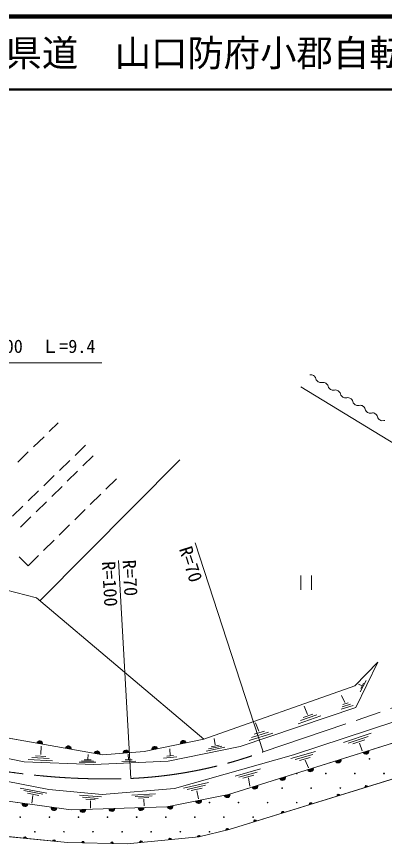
# Model space of a CAD drawing. Units: millimetres, scale not verified. Extents: x 40000 to 680000, y 20000 to 380000.
# Drawn here: x 221498 to 272052, y 265715 to 380000 of the extents above; entities that cross this region are included whole.
import ezdxf
from ezdxf.enums import TextEntityAlignment as Align

# ---------------------------------------------------------------- set-up
doc = ezdxf.new("R2010")
doc.units = ezdxf.units.MM
doc.header["$LTSCALE"] = 1000
doc.linetypes.add('CHAIN', pattern=[18.5, 12, -1.5, 3.5, -1.5])
for name, color, linetype, lineweight in [('M-BGD', 7, 'Continuous', 13), ('M-BMK', 2, 'CHAIN', 13), ('M-BMK-SRVR', 3, 'Continuous', 13), ('M-STR-HTXT', 7, 'Continuous', 13), ('M-TTL', 2, 'Continuous', 140), ('M-TTL-LINE', 7, 'Continuous', 50)]:
    doc.layers.add(name, color=color, linetype=linetype, lineweight=lineweight)
doc.layers.add('M-TTL-TXT', color=7, linetype='Continuous')
doc.styles.add('ＭＳ ゴシック', font='')
doc.styles.get('ＭＳ ゴシック').set_extended_font_data('MS Gothic')

msp = doc.modelspace()

# ---------------------------------------------------------------- linework, layer by layer
at = {"layer": 'M-BGD'}
for p, q in [((261794, 330776), (261954, 330797)), ((261954, 330797), (262090, 330781)), ((262090, 330781), (262212, 330741)), ((262212, 330741), (262323, 330684)), ((262323, 330684), (262424, 330610)), ((262424, 330610), (262513, 330519)), ((262513, 330519), (262589, 330404)), ((262589, 330404), (262642, 330252)), ((260590, 329141), (294675, 308355)), ((262642, 330252), (262694, 330100)), ((262694, 330100), (262770, 329986)), ((262770, 329986), (262859, 329894)), ((262859, 329894), (262960, 329820)), ((262960, 329820), (263071, 329763)), ((263071, 329763), (263193, 329724)), ((263193, 329724), (263489, 329728)), ((263489, 329728), (263648, 329749)), ((263648, 329749), (263784, 329732)), ((263784, 329732), (263907, 329693)), ((263907, 329693), (264018, 329636)), ((264018, 329636), (264118, 329562)), ((264118, 329562), (264208, 329470)), ((264208, 329470), (264284, 329356)), ((264284, 329356), (264336, 329204)), ((264336, 329204), (264388, 329052)), ((264388, 329052), (264464, 328937)), ((264464, 328937), (264554, 328846)), ((264554, 328846), (264654, 328772)), ((264654, 328772), (264766, 328715)), ((264766, 328715), (264888, 328675)), ((264888, 328675), (265183, 328680)), ((265183, 328680), (265343, 328701)), ((265343, 328701), (265479, 328684)), ((265479, 328684), (265601, 328645)), ((265601, 328645), (265712, 328588)), ((265712, 328588), (265813, 328514)), ((265813, 328514), (265903, 328422)), ((265903, 328422), (265978, 328308)), ((265978, 328308), (266031, 328156)), ((266031, 328156), (266083, 328004)), ((266083, 328004), (266159, 327889)), ((266159, 327889), (266248, 327797)), ((266248, 327797), (266349, 327724)), ((266349, 327724), (266460, 327666)), ((266460, 327666), (266582, 327627)), ((266582, 327627), (266878, 327632)), ((266878, 327632), (267037, 327653)), ((267037, 327653), (267173, 327636)), ((267173, 327636), (267296, 327597)), ((267296, 327597), (267407, 327540)), ((267407, 327540), (267507, 327466)), ((267507, 327466), (267597, 327374)), ((267597, 327374), (267673, 327259)), ((267673, 327259), (267725, 327107)), ((267725, 327107), (267778, 326955)), ((267778, 326955), (267853, 326841)), ((267853, 326841), (267943, 326749)), ((267943, 326749), (268044, 326675)), ((268044, 326675), (268155, 326618)), ((268155, 326618), (268277, 326579)), ((268277, 326579), (268572, 326583)), ((268572, 326583), (268732, 326604)), ((268732, 326604), (268868, 326588)), ((268868, 326588), (268990, 326549)), ((268990, 326549), (269101, 326491)), ((269101, 326491), (269202, 326417)), ((269202, 326417), (269292, 326326)), ((269292, 326326), (269367, 326211)), ((269367, 326211), (269420, 326059)), ((269420, 326059), (269472, 325907)), ((269472, 325907), (269548, 325793)), ((269548, 325793), (269637, 325701)), ((269637, 325701), (269738, 325627)), ((269738, 325627), (269849, 325570)), ((269849, 325570), (269971, 325531)), ((269971, 325531), (270267, 325535)), ((270267, 325535), (270426, 325556)), ((270426, 325556), (270563, 325540)), ((270563, 325540), (270685, 325500)), ((270685, 325500), (270796, 325443)), ((270796, 325443), (270897, 325369)), ((270897, 325369), (270986, 325277)), ((270986, 325277), (271062, 325163)), ((271062, 325163), (271114, 325011)), ((271114, 325011), (271167, 324859)), ((271167, 324859), (271242, 324745)), ((271242, 324745), (271332, 324653)), ((271332, 324653), (271433, 324579)), ((271433, 324579), (271544, 324522)), ((225979, 322977), (227208, 324168)), ((271544, 324522), (271666, 324483)), ((271666, 324483), (271962, 324487)), ((271962, 324487), (272121, 324508)), ((223824, 320890), (225261, 322281)), ((221670, 318802), (223106, 320194)), ((230987, 321109), (229548, 319715)), ((224692, 299741), (243955, 319087)), ((228830, 319019), (227393, 317627)), ((230592, 318261), (232008, 319655)), ((226675, 316931), (225239, 315540)), ((228454, 316157), (229880, 317560)), ((226316, 314053), (227741, 315456)), ((235205, 316490), (233768, 315076)), ((224520, 314844), (223084, 313452)), ((233055, 314375), (231629, 312972)), ((224177, 311949), (225603, 313352)), ((222366, 312756), (220929, 311365)), ((230917, 312271), (229491, 310868)), ((222039, 309845), (223465, 311247)), ((228778, 310167), (227353, 308764)), ((226640, 308062), (225214, 306660)), ((223064, 304544), (221838, 305791)), ((224501, 305958), (223064, 304544)), ((260545, 303231), (260545, 301231)), ((262045, 303231), (262045, 301231)), ((268997, 288055), (268479, 288269)), ((269528, 288765), (268725, 287238)), ((269198, 288437), (268796, 287673)), ((266635, 285742), (266180, 286706)), ((261473, 284130), (261045, 285255)), ((267751, 285364), (266126, 284833)), ((267405, 285530), (266244, 285150)), ((267059, 285695), (266363, 285467)), ((250622, 273118), (286316, 284298)), ((263322, 283927), (260196, 282833)), ((262768, 284052), (260536, 283270)), ((262214, 284177), (260875, 283708)), ((210203, 282677), (221701, 280615)), ((254789, 281812), (254347, 282978)), ((256724, 281551), (253443, 280520)), ((256145, 281695), (253801, 280958)), ((255566, 281839), (254159, 281397)), ((266430, 280279), (270253, 281539)), ((221701, 280615), (233355, 278561)), ((239026, 279008), (247220, 280727)), ((248770, 279928), (248676, 280812)), ((267077, 280190), (269809, 281090)), ((267725, 280101), (269364, 280641)), ((268612, 280192), (269019, 279115)), ((224824, 278596), (224891, 279748)), ((233355, 278561), (239026, 279008)), ((242597, 278423), (242573, 279376)), ((250114, 279604), (247551, 279073)), ((249724, 279749), (247893, 279370)), ((249335, 279895), (248236, 279667)), ((259204, 278071), (262580, 279029)), ((226452, 277724), (223107, 277932)), ((225991, 278042), (223602, 278190)), ((225530, 278359), (224096, 278449)), ((232059, 277711), (230436, 277726)), ((231750, 277873), (230776, 277882)), ((231274, 277983), (231336, 278617)), ((237373, 277896), (236409, 277873)), ((236891, 277885), (236843, 278676)), ((243532, 278274), (241674, 278096)), ((243062, 278468), (242133, 278379)), ((250727, 268324), (283029, 278299)), ((259796, 277940), (262207, 278624)), ((260387, 277809), (261834, 278219)), ((261184, 277835), (261621, 276764)), ((232367, 277550), (230096, 277570)), ((237867, 277709), (235938, 277664)), ((251519, 275636), (255009, 276626)), ((252061, 275500), (254554, 276207)), ((252603, 275363), (254099, 275787)), ((244417, 273974), (247897, 274776)), ((244963, 273813), (247449, 274386)), ((253380, 275390), (253554, 274278)), ((222005, 274007), (225641, 273299)), ((222490, 273647), (225087, 273141)), ((222975, 273287), (224533, 272983)), ((237317, 273036), (240589, 273213)), ((245509, 273652), (247001, 273995)), ((246288, 273640), (246484, 272537)), ((216240, 272739), (229010, 270997)), ((223731, 272962), (223592, 271926)), ((230134, 273026), (233155, 272807)), ((230570, 272741), (232728, 272585)), ((231006, 272456), (232301, 272363)), ((231657, 272241), (231675, 271227)), ((237796, 272826), (240132, 272952)), ((238274, 272616), (239676, 272691)), ((238983, 272497), (239027, 271554)), ((242160, 271422), (250622, 273118)), ((229010, 270997), (242160, 271422)), ((216734, 267680), (228507, 266518)), ((246557, 267288), (250727, 268324)), ((228507, 266518), (236711, 266350)), ((236711, 266350), (246557, 267288))]:
    msp.add_line(p, q, dxfattribs=at)
for points in [[(100046, 321568), (106100, 314597), (113002, 309980), (122245, 304287), (130550, 300202), (149497, 293752), (173113, 287196), (205431, 278137), (210388, 276841), (225905, 273805), (233250, 273135), (243185, 273961), (259539, 278579), (294236, 289986), (318669, 296674), (345620, 302605), (375554, 307772), (433075, 315758), (461096, 319748)], [(98809, 320157), (104711, 313644), (110602, 309354), (119562, 303445), (128791, 298619), (140443, 293781), (169299, 285353), (191960, 278867), (216240, 272739), (229010, 270997), (242160, 271422), (250622, 273118), (286316, 284298), (308703, 291331), (319866, 294602), (332815, 297660), (337816, 298866), (343733, 299826), (363938, 303398), (382714, 306613)], [(95662, 316568), (97875, 314328), (102720, 309483), (107810, 304735), (113637, 300262), (119740, 296765), (128357, 292865), (139699, 289181), (170784, 279955), (189121, 274512), (216734, 267680), (228507, 266518), (236711, 266350), (246557, 267288), (250727, 268324), (283029, 278299), (294102, 281826), (306114, 285644), (318263, 289004), (327329, 291370), (354642, 296824), (360782, 297895), (379826, 300786)], [(196301, 291057), (209021, 305275), (217065, 301956), (224210, 300148), (247220, 280727)]]:
    msp.add_lwpolyline(points, dxfattribs=at)
msp.add_lwpolyline([(271135, 291281), (268114, 285089), (252210, 279720), (242313, 277680), (232110, 277234), (222554, 277591), (208221, 280538), (191610, 285829), (196301, 291057), (194947, 286934), (210203, 282677), (221701, 280615), (233355, 278561), (239026, 279008), (247220, 280727), (267983, 288028)], close=True, dxfattribs=at)
for centre in [(270000, 278000), (260000, 276001), (260000, 276001), (264000, 276001), (264000, 276001), (268000, 276000), (268000, 276000), (272000, 276000), (272000, 276000), (254001, 274000), (258001, 274001), (262000, 274001), (266001, 274000), (248000, 272000), (248000, 272000), (252000, 272001), (252000, 272001), (256001, 272001), (256001, 272001), (260001, 272001), (260001, 272001), (222000, 270000), (226000, 270000), (230001, 270001), (234001, 270001), (238000, 270001), (242001, 270000), (246001, 270000), (250000, 270001), (254000, 270000), (224000, 268000), (224000, 268000), (228000, 268001), (228000, 268001), (232000, 268000), (232000, 268000), (236001, 268001), (236001, 268001), (240000, 268001), (240000, 268001), (244001, 268000), (244001, 268000), (248000, 268001), (248000, 268001)]:
    msp.add_circle(centre, 50, dxfattribs=at)
for centre, radius, start, end in [((224672, 280092), 400, 350.00454, 170.00454), ((224672, 280092), 300, 350.00454, 170.00454), ((224672, 280092), 200, 350.00454, 170.00454), ((224672, 280092), 100, 350.00454, 170.00454), ((244404, 280136), 400, 11.84931, 191.84931), ((244404, 280136), 300, 11.84931, 191.84931), ((244404, 280136), 200, 11.84931, 191.84931), ((244404, 280136), 100, 11.84931, 191.84931), ((228612, 279397), 400, 350.00454, 170.00454), ((228612, 279397), 300, 350.00454, 170.00454), ((228612, 279397), 200, 350.00454, 170.00454), ((228612, 279397), 100, 350.00454, 170.00454), ((232551, 278703), 400, 350.00454, 170.00454), ((232551, 278703), 300, 350.00454, 170.00454), ((232551, 278703), 200, 350.00454, 170.00454), ((236529, 278811), 400, 4.50219, 184.50219), ((236529, 278811), 300, 4.50219, 184.50219), ((236529, 278811), 200, 4.50219, 184.50219), ((236529, 278811), 100, 4.50219, 184.50219), ((240489, 279315), 400, 11.84931, 191.84931), ((240489, 279315), 300, 11.84931, 191.84931), ((240489, 279315), 200, 11.84931, 191.84931), ((240489, 279315), 100, 11.84931, 191.84931), ((269524, 279039), 400, 197.39126, 17.39126), ((269524, 279039), 300, 197.39126, 17.39126), ((269524, 279039), 200, 197.39126, 17.39126), ((269524, 279039), 100, 197.39126, 17.39126), ((232551, 278703), 100, 350.00454, 170.00454), ((265707, 277843), 400, 197.39126, 17.39126), ((265707, 277843), 300, 197.39126, 17.39126), ((265707, 277843), 200, 197.39126, 17.39126), ((265707, 277843), 100, 197.39126, 17.39126), ((261889, 276648), 400, 197.39126, 17.39126), ((261889, 276648), 300, 197.39126, 17.39126), ((261889, 276648), 200, 197.39126, 17.39126), ((261889, 276648), 100, 197.39126, 17.39126), ((258072, 275452), 400, 197.39126, 17.39126), ((258072, 275452), 300, 197.39126, 17.39126), ((258072, 275452), 200, 197.39126, 17.39126), ((258072, 275452), 100, 197.39126, 17.39126), ((254255, 274256), 400, 197.39126, 17.39126), ((254255, 274256), 300, 197.39126, 17.39126), ((254255, 274256), 200, 197.39126, 17.39126), ((254255, 274256), 100, 197.39126, 17.39126), ((269568, 274142), 200, 17.15953, 197.15953), ((250433, 273081), 400, 191.339, 11.339), ((265746, 272962), 200, 17.15953, 197.15953), ((269568, 274142), 100, 17.15953, 197.15953), ((246511, 272294), 400, 191.339, 11.339), ((246511, 272294), 300, 191.339, 11.339), ((246511, 272294), 200, 191.339, 11.339), ((246511, 272294), 100, 191.339, 11.339), ((250433, 273081), 300, 191.339, 11.339), ((250433, 273081), 200, 191.339, 11.339), ((250433, 273081), 100, 191.339, 11.339), ((265746, 272962), 100, 17.15953, 197.15953), ((222663, 271863), 400, 172.23483, 352.23483), ((222663, 271863), 300, 172.23483, 352.23483), ((222663, 271863), 200, 172.23483, 352.23483), ((222663, 271863), 100, 172.23483, 352.23483), ((226626, 271323), 400, 172.23483, 352.23483), ((226626, 271323), 300, 172.23483, 352.23483), ((226626, 271323), 200, 172.23483, 352.23483), ((226626, 271323), 100, 172.23483, 352.23483), ((230604, 271049), 400, 181.84761, 1.84761), ((230604, 271049), 300, 181.84761, 1.84761), ((230604, 271049), 200, 181.84761, 1.84761), ((230604, 271049), 100, 181.84761, 1.84761), ((234602, 271178), 400, 181.84761, 1.84761), ((234602, 271178), 300, 181.84761, 1.84761), ((234602, 271178), 200, 181.84761, 1.84761), ((234602, 271178), 100, 181.84761, 1.84761), ((238599, 271307), 400, 181.84761, 1.84761), ((238599, 271307), 300, 181.84761, 1.84761), ((238599, 271307), 200, 181.84761, 1.84761), ((238599, 271307), 100, 181.84761, 1.84761), ((242589, 271508), 400, 191.339, 11.339), ((242589, 271508), 300, 191.339, 11.339), ((242589, 271508), 200, 191.339, 11.339), ((242589, 271508), 100, 191.339, 11.339), ((261924, 271782), 200, 17.15953, 197.15953), ((261924, 271782), 100, 17.15953, 197.15953), ((258102, 270602), 200, 17.15953, 197.15953), ((258102, 270602), 100, 17.15953, 197.15953), ((254280, 269422), 200, 17.15953, 197.15953), ((254280, 269422), 100, 17.15953, 197.15953), ((246572, 267292), 200, 13.95801, 193.95801), ((250454, 268257), 200, 13.95801, 193.95801), ((250454, 268257), 100, 13.95801, 193.95801), ((222647, 267096), 200, 354.36039, 174.36039), ((222647, 267096), 100, 354.36039, 174.36039), ((226628, 266703), 200, 354.36039, 174.36039), ((226628, 266703), 100, 354.36039, 174.36039), ((230618, 266475), 200, 358.83086, 178.83086), ((230618, 266475), 100, 358.83086, 178.83086), ((234617, 266393), 200, 358.83086, 178.83086), ((234617, 266393), 100, 358.83086, 178.83086), ((238608, 266531), 200, 5.44033, 185.44033), ((238608, 266531), 100, 5.44033, 185.44033), ((242590, 266910), 200, 5.44033, 185.44033), ((242590, 266910), 100, 5.44033, 185.44033), ((246572, 267292), 100, 13.95801, 193.95801)]:
    msp.add_arc(centre, radius, start, end, dxfattribs=at)
at = {"layer": 'M-BMK'}
msp.add_line((255374, 278971), (282540, 288182), dxfattribs=at)
for centre, radius, start, end in [((233777, 368596), 93337, 252.57055, 272.09312), ((234506, 335812), 60550, 272.53634, 290.15987)]:
    msp.add_arc(centre, radius, start, end, dxfattribs=at)
at = {"layer": 'M-BMK-SRVR'}
for p, q in [((246059, 307677), (255374, 278971)), ((235501, 305281), (237186, 275321))]:
    msp.add_line(p, q, dxfattribs=at)
at = {"layer": 'M-STR-HTXT'}
msp.add_line((198312, 332447), (233228, 332447), dxfattribs=at)
msp.add_open_spline([(71310, 272549), (72813, 271533), (74285, 270469), (75820, 269502), (78301, 267940), (80851, 266488), (83411, 265059), (85391, 263954), (87374, 262851), (89417, 261867), (91624, 260803), (93899, 259886), (96159, 258942), (99023, 257746), (101881, 256528), (104799, 255470), (107248, 254582), (109743, 253824), (112234, 253059), (117409, 251470), (122629, 250032), (127831, 248538), (134357, 246663), (140894, 244827), (147422, 242962), (154022, 241077), (160624, 239201), (167215, 237286), (171539, 236029), (175821, 234618), (180175, 233468), (183085, 232699), (186016, 232008), (188966, 231408), (191663, 230860), (194379, 230395), (197104, 230002), (199973, 229587), (202853, 229224), (205744, 228997), (210586, 228617), (215446, 228342), (220303, 228398), (226175, 228466), (232058, 228797), (237885, 229529), (244626, 230375), (251253, 231961), (257916, 233290), (264587, 234621), (271230, 236092), (277883, 237510), (287356, 239528), (296832, 241532), (306291, 243613), (311093, 244669), (315875, 245820), (320682, 246853), (325946, 247984), (331232, 249012), (336506, 250093), (341404, 251097), (346287, 252176), (351199, 253107), (356234, 254062), (361289, 254909), (366345, 255744), (372916, 256831), (379512, 257769), (386087, 258834), (397198, 260633), (408279, 262618), (419392, 264410), (431210, 266315), (443064, 267999), (454882, 269910), (459018, 270579), (463145, 271303), (467277, 271999)], degree=3, knots=[0, 0, 0, 0, 1, 1, 1, 2, 2, 2, 3, 3, 3, 4, 4, 4, 5, 5, 5, 6, 6, 6, 7, 7, 7, 8, 8, 8, 9, 9, 9, 10, 10, 10, 11, 11, 11, 12, 12, 12, 13, 13, 13, 14, 14, 14, 15, 15, 15, 16, 16, 16, 17, 17, 17, 18, 18, 18, 19, 19, 19, 20, 20, 20, 21, 21, 21, 22, 22, 22, 23, 23, 23, 24, 24, 24, 25, 25, 25, 26, 26, 26, 26], dxfattribs=at)
at = {"layer": 'M-TTL'}
msp.add_line((680000, 380000), (40000, 380000), dxfattribs=at)
at = {"layer": 'M-TTL-LINE'}
msp.add_line((40000, 370000), (680000, 370000), dxfattribs=at)

# ---------------------------------------------------------------- texts
at = {"layer": 'M-BMK-SRVR', "style": 'ＭＳ ゴシック'}
for s, rotation, p in [('R=70', 287.979, (243284, 306684)), ('R=70', 273.218, (235501, 305281)), ('R=100', 273.218, (232672, 305083))]:
    msp.add_text(s, height=1833, rotation=rotation, dxfattribs=at).set_placement(p, align=Align.BOTTOM_LEFT)
at = {"layer": 'M-STR-HTXT', "style": 'ＭＳ ゴシック'}
msp.add_text('ヒューム官\u3000φ=300\u3000Ｌ=9.4', height=1833, dxfattribs=at).set_placement((216403, 333240), align=Align.BOTTOM_CENTER)
at = {"layer": 'M-TTL-TXT', "style": 'ＭＳ ゴシック'}
msp.add_text('一般県道\u3000山口防府小郡自転車道線', height=3666, dxfattribs=at).set_placement((209969, 375000), align=Align.MIDDLE_LEFT)

doc.saveas('drawing.dxf')
